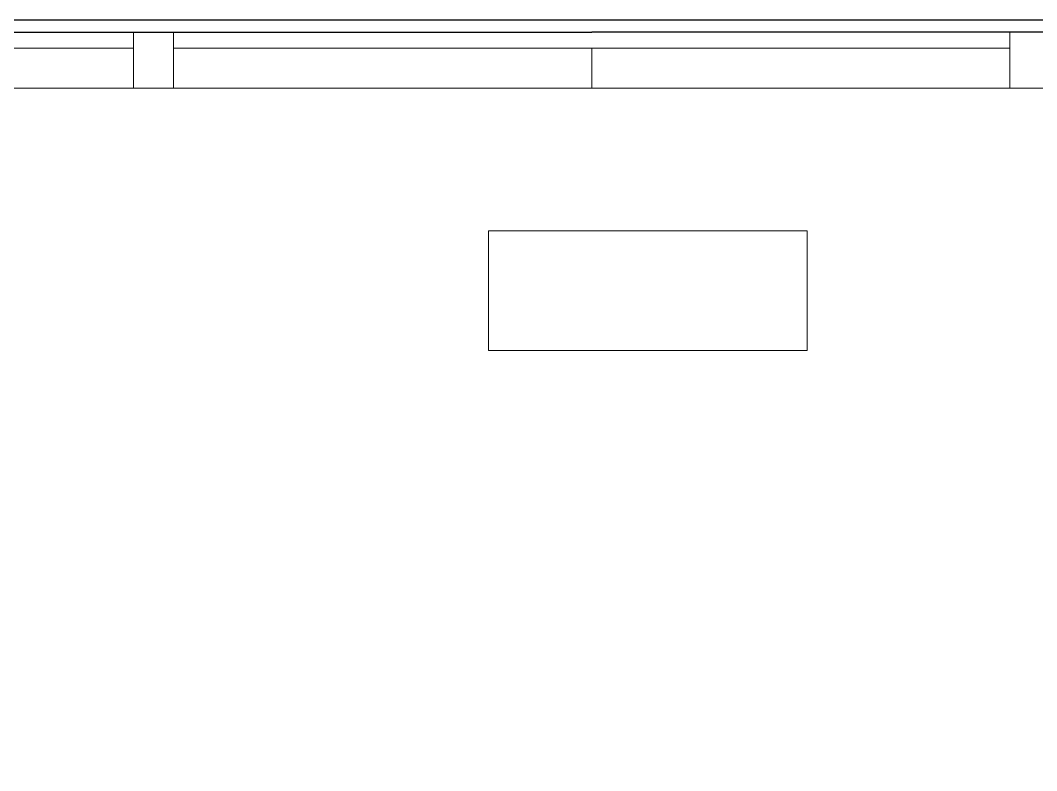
# Model space of a CAD drawing. Header units: millimetres. Extents: x -343543 to 400519, y -115663 to 104219.
# Drawn here: x -319281 to -318005, y 13663 to 14605 of the extents above; entities that cross this region are included whole.
import ezdxf

# ---------------------------------------------------------------- set-up
doc = ezdxf.new("R2010")
doc.units = ezdxf.units.MM
doc.layers.get('0').update_dxf_attribs({"color": 231, "lineweight": 0})
for name, color, linetype, lineweight in [('A-PATT', 252, 'Continuous', 9), ('A-SYMBOLS', 10, 'Continuous', 13), ('XREF MAT BANG TUONG XAY$0$01.Xref _MB T1$0$A-WALL-INT', 8, 'Continuous', 9), ('XREF MAT BANG TUONG XAY$0$A-FINE', 8, 'Continuous', 25)]:
    doc.layers.add(name, color=color, linetype=linetype, lineweight=lineweight)
doc.layers.add('XREF MAT BANG TUONG XAY$0$A-FNSH', color=8, linetype='Continuous')

# ---------------------------------------------------------------- blocks, each defined once
blk = doc.blocks.new('XREF MAT BANG NOI THAT')
at = {"color": 8}
blk.add_lwpolyline([(19870.5, 14340.6), (20270.5, 14340.6), (20270.5, 14190.6), (19870.5, 14190.6)], close=True, dxfattribs=at)
blk = doc.blocks.new('01.Xref _MB T1')
at = {"layer": 'XREF MAT BANG TUONG XAY$0$01.Xref _MB T1$0$A-WALL-INT', "color": 8}
for points in [[(19425, 14590), (19475, 14590), (19475, 14520), (19425, 14520)], [(20575.00141, 14590), (20525.00141, 14590), (20525.00141, 14520), (20575.00141, 14520)], [(19425, 14570), (18375, 14570), (18375, 14520), (19425, 14520)], [(20000, 14570), (19475, 14570), (19475, 14520), (20000, 14520)], [(20000.00141, 14570), (20525.00141, 14570), (20525.00141, 14520), (20000.00141, 14520)]]:
    blk.add_lwpolyline(points, close=True, dxfattribs=at)
at = {"layer": 'XREF MAT BANG TUONG XAY$0$A-FINE', "color": 8}
blk.add_lwpolyline([(16190, 9604.99999), (23810.00141, 9604.99999), (23810.00141, 14605), (16190, 14605)], close=True, dxfattribs=at)
at = {"layer": 'XREF MAT BANG TUONG XAY$0$A-FNSH', "color": 8, "elevation": 0}
for points in [[(19999.99607, 14715), (15914.99991, 14714.99991), (15914.99991, 14589.99991), (16079.99997, 14589.99991), (16080.00846, 12469.99987), (16204.99154, 12470.00001), (16204.98304, 14284.99953), (16319.99027, 14284.99599), (16319.99965, 14590), (19999.99612, 14590)], [(20000.00534, 14715), (24084.99201, 14714.99991), (24084.99201, 14589.99991), (23920.00144, 14589.99991), (23919.99295, 12469.99987), (23795.00988, 12470.00001), (23795.01837, 14284.99953), (23680.01114, 14284.99599), (23680.00176, 14590), (20000.00529, 14590)]]:
    blk.add_lwpolyline(points, dxfattribs=at)
at = {"layer": 'A-PATT', "color": 8}
blk.add_blockref('XREF MAT BANG NOI THAT', (0, 0), dxfattribs=at)

msp = doc.modelspace()

# ---------------------------------------------------------------- block references
at = {"layer": 'A-SYMBOLS'}
msp.add_blockref('01.Xref _MB T1', (-338563.5, 0), dxfattribs=at)

doc.saveas('drawing.dxf')
